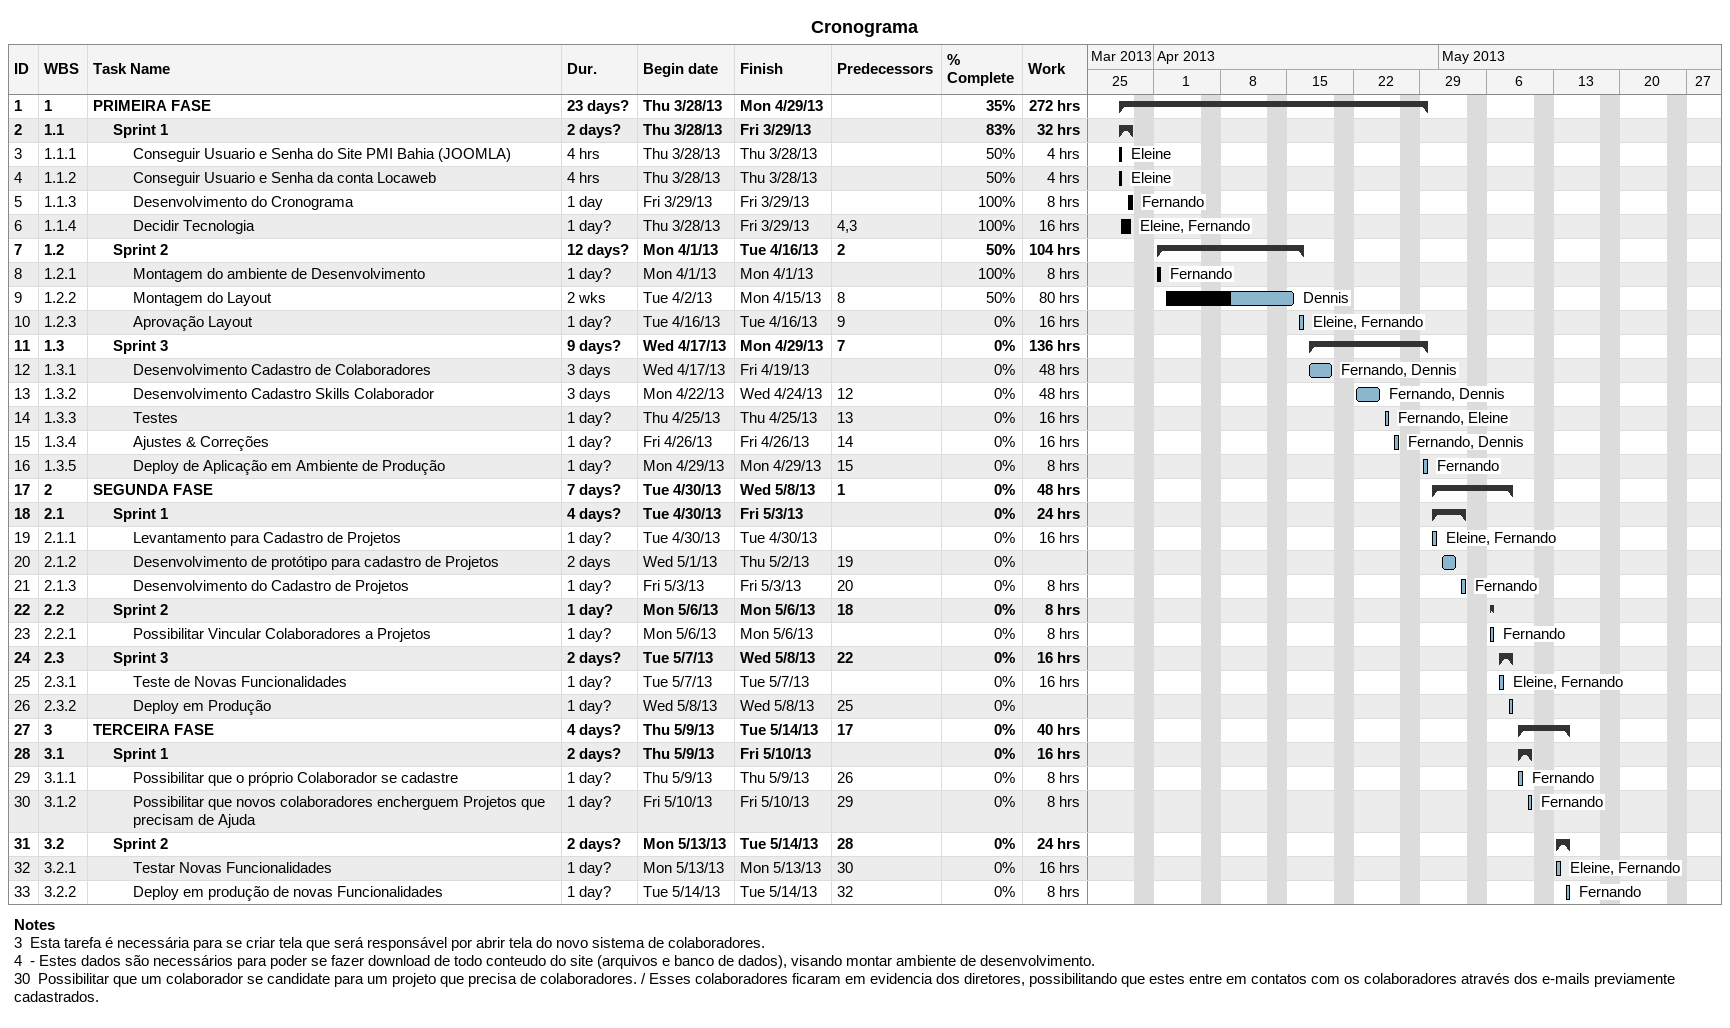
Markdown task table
Cronograma

| ID | WBS | Task | Duration | Start | Finish | Predecessors | Resources | % complete | Work (h) |
|---|---|---|---|---|---|---|---|---|---|
| 1 | 1 | **PRIMEIRA FASE** | 23d? | 2013-03-28 | 2013-04-29 |  |  | 35 | 272 |
| 2 | 1.1 | **Sprint 1** | 2d? | 2013-03-28 | 2013-03-29 |  |  | 83 | 32 |
| 3 | 1.1.1 | Conseguir Usuario e Senha do Site PMI Bahia (JOOMLA) | 4h | 2013-03-28 | 2013-03-28 |  | Eleine | 50 | 4 |
| 4 | 1.1.2 | Conseguir Usuario e Senha da conta Locaweb | 4h | 2013-03-28 | 2013-03-28 |  | Eleine | 50 | 4 |
| 5 | 1.1.3 | Desenvolvimento do Cronograma | 1d | 2013-03-29 | 2013-03-29 |  | Fernando | 100 | 8 |
| 6 | 1.1.4 | Decidir Tecnologia | 1d? | 2013-03-28 | 2013-03-29 | 4, 3 | Eleine, Fernando | 100 | 16 |
| 7 | 1.2 | **Sprint 2** | 12d? | 2013-04-01 | 2013-04-16 | 2 |  | 50 | 104 |
| 8 | 1.2.1 | Montagem do ambiente de Desenvolvimento | 1d? | 2013-04-01 | 2013-04-01 |  | Fernando | 100 | 8 |
| 9 | 1.2.2 | Montagem do Layout | 2w | 2013-04-02 | 2013-04-15 | 8 | Dennis | 50 | 80 |
| 10 | 1.2.3 | Aprovação Layout | 1d? | 2013-04-16 | 2013-04-16 | 9 | Eleine, Fernando | 0 | 16 |
| 11 | 1.3 | **Sprint 3** | 9d? | 2013-04-17 | 2013-04-29 | 7 |  | 0 | 136 |
| 12 | 1.3.1 | Desenvolvimento Cadastro de Colaboradores | 3d | 2013-04-17 | 2013-04-19 |  | Fernando, Dennis | 0 | 48 |
| 13 | 1.3.2 | Desenvolvimento Cadastro Skills Colaborador | 3d | 2013-04-22 | 2013-04-24 | 12 | Fernando, Dennis | 0 | 48 |
| 14 | 1.3.3 | Testes | 1d? | 2013-04-25 | 2013-04-25 | 13 | Fernando, Eleine | 0 | 16 |
| 15 | 1.3.4 | Ajustes & Correções | 1d? | 2013-04-26 | 2013-04-26 | 14 | Fernando, Dennis | 0 | 16 |
| 16 | 1.3.5 | Deploy de Aplicação em Ambiente de Produção | 1d? | 2013-04-29 | 2013-04-29 | 15 | Fernando | 0 | 8 |
| 17 | 2 | **SEGUNDA FASE** | 7d? | 2013-04-30 | 2013-05-08 | 1 |  | 0 | 48 |
| 18 | 2.1 | **Sprint 1** | 4d? | 2013-04-30 | 2013-05-03 |  |  | 0 | 24 |
| 19 | 2.1.1 | Levantamento para Cadastro de Projetos | 1d? | 2013-04-30 | 2013-04-30 |  | Eleine, Fernando | 0 | 16 |
| 20 | 2.1.2 | Desenvolvimento de protótipo para cadastro de Projetos | 2d | 2013-05-01 | 2013-05-02 | 19 |  | 0 |  |
| 21 | 2.1.3 | Desenvolvimento do Cadastro de Projetos | 1d? | 2013-05-03 | 2013-05-03 | 20 | Fernando | 0 | 8 |
| 22 | 2.2 | **Sprint 2** | 1d? | 2013-05-06 | 2013-05-06 | 18 |  | 0 | 8 |
| 23 | 2.2.1 | Possibilitar Vincular Colaboradores a Projetos | 1d? | 2013-05-06 | 2013-05-06 |  | Fernando | 0 | 8 |
| 24 | 2.3 | **Sprint 3** | 2d? | 2013-05-07 | 2013-05-08 | 22 |  | 0 | 16 |
| 25 | 2.3.1 | Teste de Novas Funcionalidades | 1d? | 2013-05-07 | 2013-05-07 |  | Eleine, Fernando | 0 | 16 |
| 26 | 2.3.2 | Deploy em Produção | 1d? | 2013-05-08 | 2013-05-08 | 25 |  | 0 |  |
| 27 | 3 | **TERCEIRA FASE** | 4d? | 2013-05-09 | 2013-05-14 | 17 |  | 0 | 40 |
| 28 | 3.1 | **Sprint 1** | 2d? | 2013-05-09 | 2013-05-10 |  |  | 0 | 16 |
| 29 | 3.1.1 | Possibilitar que o próprio Colaborador se cadastre | 1d? | 2013-05-09 | 2013-05-09 | 26 | Fernando | 0 | 8 |
| 30 | 3.1.2 | Possibilitar que novos colaboradores encherguem Projetos que precisam de Ajuda | 1d? | 2013-05-10 | 2013-05-10 | 29 | Fernando | 0 | 8 |
| 31 | 3.2 | **Sprint 2** | 2d? | 2013-05-13 | 2013-05-14 | 28 |  | 0 | 24 |
| 32 | 3.2.1 | Testar Novas Funcionalidades | 1d? | 2013-05-13 | 2013-05-13 | 30 | Eleine, Fernando | 0 | 16 |
| 33 | 3.2.2 | Deploy em produção de novas Funcionalidades | 1d? | 2013-05-14 | 2013-05-14 | 32 | Fernando | 0 | 8 |

Notes
- 3: Esta tarefa é necessária para se criar tela que será responsável por abrir tela do novo sistema de colaboradores.
- 4: - Estes dados são necessários para poder se fazer download de todo conteudo do site (arquivos e banco de dados), visando montar ambiente de desenvolvimento.
- 30: Possibilitar que um colaborador se candidate para um projeto que precisa de colaboradores. / Esses colaboradores ficaram em evidencia dos diretores, possibilitando que estes entre em contatos com os colaboradores através dos e-mails previamente cadastrados.
